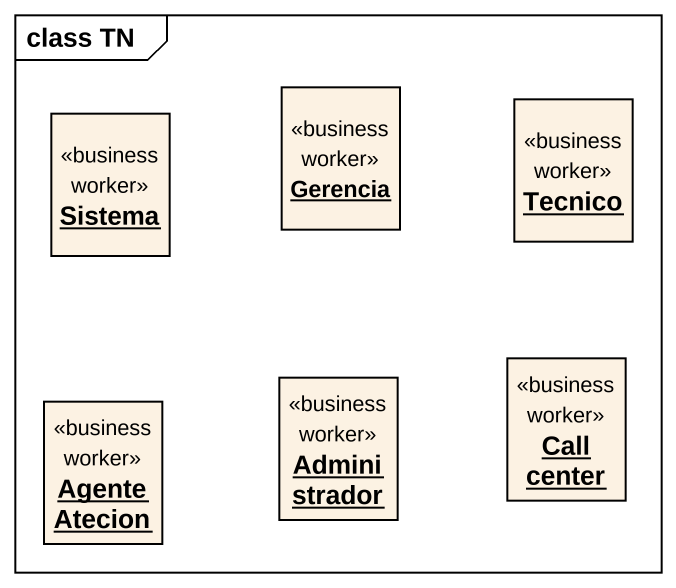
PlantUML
@startuml
mainframe class TN
hide circle
hide empty members
object Gerencia <<business worker>>
object Tecnico <<business worker>>
object Sistema <<business worker>>
object "Agente Atecion" as Agente_Atecion <<business worker>>
object Administrador <<business worker>>
object "Call center" as Call_center <<business worker>>
@enduml
